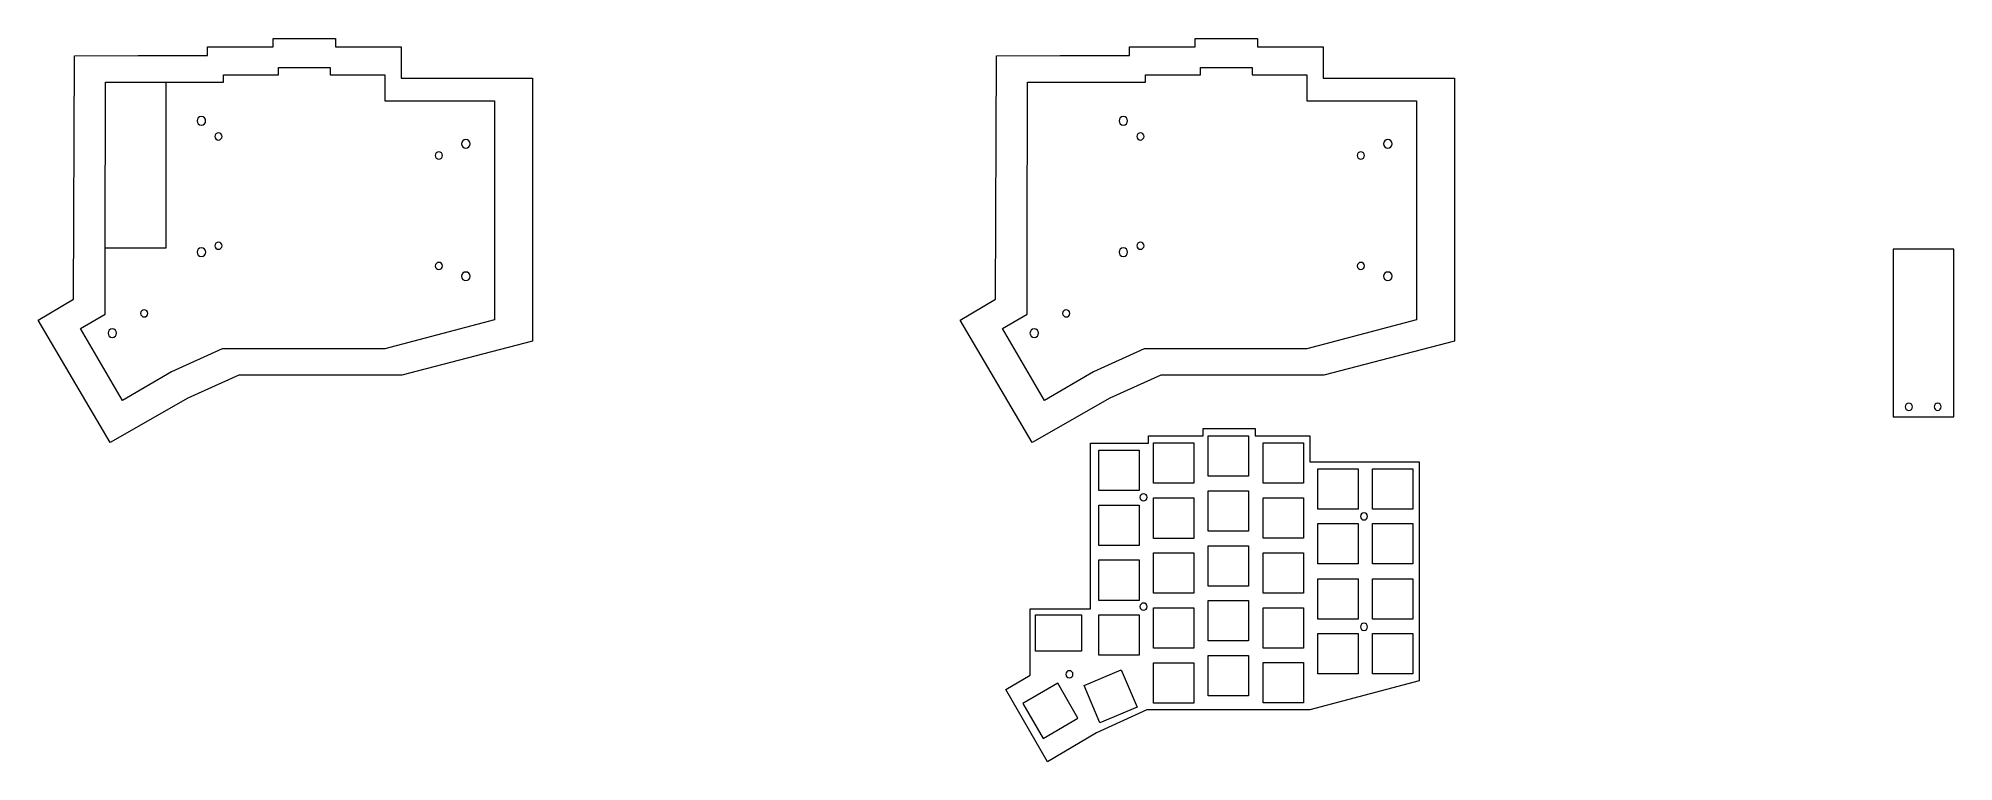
# Model space of a CAD drawing. Extents: x -334 to 331, y 46 to 297.
import ezdxf

# ---------------------------------------------------------------- set-up
doc = ezdxf.new("R2010")
doc.units = 0
doc.header["$MEASUREMENT"] = 0
for name, color, linetype, lineweight in [('Edge.Cuts 1', 7, 'BYLAYER', 5), ('Layer 1', 7, 'BYLAYER', 5), ('Layer 2', 7, 'BYLAYER', 5)]:
    doc.layers.add(name, color=color, linetype=linetype, lineweight=lineweight)

msp = doc.modelspace()

# ---------------------------------------------------------------- linework, layer by layer
at = {"layer": 'Edge.Cuts 1'}
for p, q in [((310.26, 223.71), (310.26, 165.48)), ((331.23, 223.71), (310.26, 223.71)), ((331.23, 165.48), (331.23, 223.71)), ((310.26, 165.48), (331.23, 165.48))]:
    msp.add_line(p, q, dxfattribs=at)
at = {"layer": 'Layer 1'}
for p, q in [((-274.8, 290.79), (-274.8, 293.78)), ((-274.8, 293.78), (-252, 293.78)), ((-252, 293.78), (-252, 296.78)), ((-252, 296.78), (-230.4, 296.78)), ((-230.4, 296.78), (-230.4, 293.78)), ((-230.4, 293.78), (-207.6, 293.78)), ((-207.6, 293.78), (-207.6, 282.98)), ((45.2, 290.79), (45.2, 293.78)), ((45.2, 293.78), (68, 293.78)), ((68, 293.78), (68, 296.78)), ((68, 296.78), (89.6, 296.78)), ((89.6, 296.78), (89.6, 293.78)), ((89.6, 293.78), (112.4, 293.78)), ((112.4, 293.78), (112.4, 282.98)), ((-321.33, 206.27), (-320.98, 290.66)), ((-320.98, 290.66), (-298.93, 290.78)), ((-298.93, 290.78), (-274.8, 290.79)), ((-250.23, 284.13), (-250.23, 286.63)), ((-250.23, 286.63), (-232.23, 286.63)), ((-232.23, 286.63), (-232.23, 284.12)), ((-1.33, 206.27), (-0.98, 290.66)), ((-0.98, 290.66), (21.07, 290.78)), ((21.07, 290.78), (45.2, 290.79)), ((69.77, 284.13), (69.77, 286.63)), ((69.77, 286.63), (87.77, 286.63)), ((87.77, 286.63), (87.77, 284.12)), ((-310.37, 224.17), (-310.18, 281.6)), ((-310.18, 281.6), (-289.33, 281.63)), ((-289.33, 281.63), (-269.23, 281.63)), ((-289.21, 224.13), (-289.22, 281.58)), ((-269.23, 281.63), (-269.23, 284.13)), ((-269.23, 284.13), (-250.23, 284.13)), ((-232.23, 284.12), (-213.23, 284.12)), ((-213.23, 284.12), (-213.23, 275.13)), ((-207.6, 282.98), (-162, 282.98)), ((-162, 282.98), (-162, 191.78)), ((9.63, 224.17), (9.82, 281.6)), ((9.82, 281.6), (30.67, 281.63)), ((30.67, 281.63), (50.77, 281.63)), ((50.77, 281.63), (50.77, 284.13)), ((50.77, 284.13), (69.77, 284.13)), ((87.77, 284.12), (106.77, 284.12)), ((106.77, 284.12), (106.77, 275.13)), ((112.4, 282.98), (158, 282.98)), ((158, 282.98), (158, 191.78)), ((-213.23, 275.13), (-175.23, 275.12)), ((-175.23, 275.12), (-175.23, 199.13)), ((106.77, 275.13), (144.77, 275.12)), ((144.77, 275.12), (144.77, 199.13)), ((-278.34, 268.73), (-278.46, 268.15)), ((-278.46, 268.15), (-278.34, 267.57)), ((-278.02, 269.21), (-278.34, 268.73)), ((-278.34, 267.57), (-278.02, 267.09)), ((-277.55, 269.53), (-278.02, 269.21)), ((-278.02, 267.09), (-277.55, 266.77)), ((-276.96, 269.65), (-277.55, 269.53)), ((-277.55, 266.77), (-276.96, 266.65)), ((-276.38, 269.53), (-276.96, 269.65)), ((-276.96, 266.65), (-276.38, 266.77)), ((-275.9, 269.21), (-276.38, 269.53)), ((-276.38, 266.77), (-275.9, 267.09)), ((-275.58, 268.73), (-275.9, 269.21)), ((-275.9, 267.09), (-275.58, 267.57)), ((-275.47, 268.15), (-275.58, 268.73)), ((-275.58, 267.57), (-275.47, 268.15)), ((-275.47, 268.15), (-275.47, 268.15)), ((41.66, 268.73), (41.54, 268.15)), ((41.54, 268.15), (41.66, 267.57)), ((41.98, 269.21), (41.66, 268.73)), ((41.66, 267.57), (41.98, 267.09)), ((42.45, 269.53), (41.98, 269.21)), ((41.98, 267.09), (42.45, 266.77)), ((43.04, 269.65), (42.45, 269.53)), ((42.45, 266.77), (43.04, 266.65)), ((43.62, 269.53), (43.04, 269.65)), ((43.04, 266.65), (43.62, 266.77)), ((44.1, 269.21), (43.62, 269.53)), ((43.62, 266.77), (44.1, 267.09)), ((44.42, 268.73), (44.1, 269.21)), ((44.1, 267.09), (44.42, 267.57)), ((44.53, 268.15), (44.42, 268.73)), ((44.42, 267.57), (44.53, 268.15)), ((44.53, 268.15), (44.53, 268.15)), ((-272.18, 263.25), (-272.28, 262.77)), ((-272.28, 262.77), (-272.18, 262.28)), ((-271.91, 263.65), (-272.18, 263.25)), ((-272.18, 262.28), (-271.91, 261.88)), ((-271.52, 263.92), (-271.91, 263.65)), ((-271.91, 261.88), (-271.52, 261.62)), ((-271.03, 264.02), (-271.52, 263.92)), ((-271.52, 261.62), (-271.03, 261.52)), ((-270.55, 263.92), (-271.03, 264.02)), ((-271.03, 261.52), (-270.55, 261.62)), ((-270.15, 263.65), (-270.55, 263.92)), ((-270.55, 261.62), (-270.15, 261.88)), ((-269.88, 263.25), (-270.15, 263.65)), ((-270.15, 261.88), (-269.88, 262.28)), ((-269.78, 262.77), (-269.88, 263.25)), ((-269.88, 262.28), (-269.78, 262.77)), ((-269.78, 262.77), (-269.78, 262.77)), ((-186.54, 260.8), (-186.66, 260.22)), ((-186.66, 260.22), (-186.54, 259.64)), ((-186.22, 261.28), (-186.54, 260.8)), ((-186.54, 259.64), (-186.22, 259.16)), ((-185.75, 261.6), (-186.22, 261.28)), ((-185.16, 261.72), (-185.75, 261.6)), ((-184.58, 261.6), (-185.16, 261.72)), ((-184.11, 261.28), (-184.58, 261.6)), ((-183.78, 260.8), (-184.11, 261.28)), ((-184.11, 259.16), (-183.78, 259.64)), ((-183.67, 260.22), (-183.78, 260.8)), ((-183.78, 259.64), (-183.67, 260.22)), ((-183.67, 260.22), (-183.67, 260.22)), ((47.82, 263.25), (47.72, 262.77)), ((47.72, 262.77), (47.82, 262.28)), ((48.09, 263.65), (47.82, 263.25)), ((47.82, 262.28), (48.09, 261.88)), ((48.48, 263.92), (48.09, 263.65)), ((48.09, 261.88), (48.48, 261.62)), ((48.97, 264.02), (48.48, 263.92)), ((48.48, 261.62), (48.97, 261.52)), ((49.45, 263.92), (48.97, 264.02)), ((48.97, 261.52), (49.45, 261.62)), ((49.85, 263.65), (49.45, 263.92)), ((49.45, 261.62), (49.85, 261.88)), ((50.12, 263.25), (49.85, 263.65)), ((49.85, 261.88), (50.12, 262.28)), ((50.22, 262.77), (50.12, 263.25)), ((50.12, 262.28), (50.22, 262.77)), ((50.22, 262.77), (50.22, 262.77)), ((133.46, 260.8), (133.34, 260.22)), ((133.34, 260.22), (133.46, 259.64)), ((133.78, 261.28), (133.46, 260.8)), ((133.46, 259.64), (133.78, 259.16)), ((134.25, 261.6), (133.78, 261.28)), ((134.84, 261.72), (134.25, 261.6)), ((135.42, 261.6), (134.84, 261.72)), ((135.89, 261.28), (135.42, 261.6)), ((136.22, 260.8), (135.89, 261.28)), ((135.89, 259.16), (136.22, 259.64)), ((136.33, 260.22), (136.22, 260.8)), ((136.22, 259.64), (136.33, 260.22)), ((136.33, 260.22), (136.33, 260.22)), ((-195.68, 256.64), (-195.78, 256.16)), ((-195.78, 256.16), (-195.68, 255.67)), ((-195.41, 257.04), (-195.68, 256.64)), ((-195.68, 255.67), (-195.41, 255.27)), ((-195.02, 257.31), (-195.41, 257.04)), ((-195.41, 255.27), (-195.02, 255.01)), ((-194.53, 257.41), (-195.02, 257.31)), ((-195.02, 255.01), (-194.53, 254.91)), ((-194.05, 257.31), (-194.53, 257.41)), ((-194.53, 254.91), (-194.05, 255.01)), ((-193.65, 257.04), (-194.05, 257.31)), ((-194.05, 255.01), (-193.65, 255.27)), ((-193.38, 256.64), (-193.65, 257.04)), ((-193.65, 255.27), (-193.38, 255.67)), ((-193.28, 256.16), (-193.38, 256.64)), ((-193.38, 255.67), (-193.28, 256.16)), ((-193.28, 256.16), (-193.28, 256.16)), ((-186.22, 259.16), (-185.75, 258.84)), ((-185.75, 258.84), (-185.16, 258.72)), ((-185.16, 258.72), (-184.58, 258.84)), ((-184.58, 258.84), (-184.11, 259.16)), ((124.32, 256.64), (124.22, 256.16)), ((124.22, 256.16), (124.32, 255.67)), ((124.59, 257.04), (124.32, 256.64)), ((124.32, 255.67), (124.59, 255.27)), ((124.98, 257.31), (124.59, 257.04)), ((124.59, 255.27), (124.98, 255.01)), ((125.47, 257.41), (124.98, 257.31)), ((124.98, 255.01), (125.47, 254.91)), ((125.95, 257.31), (125.47, 257.41)), ((125.47, 254.91), (125.95, 255.01)), ((126.35, 257.04), (125.95, 257.31)), ((125.95, 255.01), (126.35, 255.27)), ((126.62, 256.64), (126.35, 257.04)), ((126.35, 255.27), (126.62, 255.67)), ((126.72, 256.16), (126.62, 256.64)), ((126.62, 255.67), (126.72, 256.16)), ((126.72, 256.16), (126.72, 256.16)), ((133.78, 259.16), (134.25, 258.84)), ((134.25, 258.84), (134.84, 258.72)), ((134.84, 258.72), (135.42, 258.84)), ((135.42, 258.84), (135.89, 259.16)), ((-271.03, 226.1), (-271.52, 226.01)), ((-270.54, 226.01), (-271.03, 226.1)), ((48.97, 226.1), (48.48, 226.01)), ((49.46, 226.01), (48.97, 226.1)), ((-310.37, 201.13), (-310.37, 224.17)), ((-310.11, 224.13), (-289.21, 224.13)), ((-278.34, 223.24), (-278.46, 222.66)), ((-278.46, 222.66), (-278.34, 222.07)), ((-278.02, 223.72), (-278.34, 223.24)), ((-278.34, 222.07), (-278.02, 221.6)), ((-277.55, 224.04), (-278.02, 223.72)), ((-278.02, 221.6), (-277.55, 221.28)), ((-276.96, 224.16), (-277.55, 224.04)), ((-277.55, 221.28), (-276.96, 221.16)), ((-276.38, 224.04), (-276.96, 224.16)), ((-276.96, 221.16), (-276.38, 221.28)), ((-275.9, 223.72), (-276.38, 224.04)), ((-276.38, 221.28), (-275.9, 221.6)), ((-275.58, 223.24), (-275.9, 223.72)), ((-275.9, 221.6), (-275.58, 222.07)), ((-275.46, 222.66), (-275.58, 223.24)), ((-275.58, 222.07), (-275.46, 222.66)), ((-275.46, 222.66), (-275.46, 222.66)), ((-272.18, 225.34), (-272.28, 224.85)), ((-272.28, 224.85), (-272.18, 224.37)), ((-271.91, 225.74), (-272.18, 225.34)), ((-272.18, 224.37), (-271.91, 223.97)), ((-271.52, 226.01), (-271.91, 225.74)), ((-271.91, 223.97), (-271.52, 223.7)), ((-271.52, 223.7), (-271.03, 223.61)), ((-271.03, 223.61), (-270.54, 223.7)), ((-270.15, 225.74), (-270.54, 226.01)), ((-270.54, 223.7), (-270.15, 223.97)), ((-269.88, 225.34), (-270.15, 225.74)), ((-270.15, 223.97), (-269.88, 224.37)), ((-269.78, 224.85), (-269.88, 225.34)), ((-269.88, 224.37), (-269.78, 224.85)), ((-269.78, 224.85), (-269.78, 224.85)), ((9.63, 201.13), (9.63, 224.17)), ((41.66, 223.24), (41.54, 222.66)), ((41.54, 222.66), (41.66, 222.07)), ((41.98, 223.72), (41.66, 223.24)), ((41.66, 222.07), (41.98, 221.6)), ((42.45, 224.04), (41.98, 223.72)), ((41.98, 221.6), (42.45, 221.28)), ((43.04, 224.16), (42.45, 224.04)), ((42.45, 221.28), (43.04, 221.16)), ((43.62, 224.04), (43.04, 224.16)), ((43.04, 221.16), (43.62, 221.28)), ((44.1, 223.72), (43.62, 224.04)), ((43.62, 221.28), (44.1, 221.6)), ((44.42, 223.24), (44.1, 223.72)), ((44.1, 221.6), (44.42, 222.07)), ((44.54, 222.66), (44.42, 223.24)), ((44.42, 222.07), (44.54, 222.66)), ((44.54, 222.66), (44.54, 222.66)), ((47.82, 225.34), (47.72, 224.85)), ((47.72, 224.85), (47.82, 224.37)), ((48.09, 225.74), (47.82, 225.34)), ((47.82, 224.37), (48.09, 223.97)), ((48.48, 226.01), (48.09, 225.74)), ((48.09, 223.97), (48.48, 223.7)), ((48.48, 223.7), (48.97, 223.61)), ((48.97, 223.61), (49.46, 223.7)), ((49.85, 225.74), (49.46, 226.01)), ((49.46, 223.7), (49.85, 223.97)), ((50.12, 225.34), (49.85, 225.74)), ((49.85, 223.97), (50.12, 224.37)), ((50.22, 224.85), (50.12, 225.34)), ((50.12, 224.37), (50.22, 224.85)), ((50.22, 224.85), (50.22, 224.85)), ((-195.67, 218.33), (-195.77, 217.85)), ((-195.77, 217.85), (-195.67, 217.36)), ((-195.4, 218.73), (-195.67, 218.33)), ((-195.67, 217.36), (-195.4, 216.96)), ((-195.01, 219), (-195.4, 218.73)), ((-195.4, 216.96), (-195.01, 216.7)), ((-194.52, 219.09), (-195.01, 219)), ((-195.01, 216.7), (-194.52, 216.6)), ((-194.03, 219), (-194.52, 219.09)), ((-194.52, 216.6), (-194.03, 216.7)), ((-193.64, 218.73), (-194.03, 219)), ((-194.03, 216.7), (-193.64, 216.96)), ((-193.37, 218.33), (-193.64, 218.73)), ((-193.64, 216.96), (-193.37, 217.36)), ((-193.27, 217.85), (-193.37, 218.33)), ((-193.37, 217.36), (-193.27, 217.85)), ((-193.27, 217.85), (-193.27, 217.85)), ((-186.53, 214.83), (-186.65, 214.25)), ((-186.65, 214.25), (-186.53, 213.66)), ((-186.21, 215.31), (-186.53, 214.83)), ((-186.53, 213.66), (-186.21, 213.19)), ((-185.73, 215.63), (-186.21, 215.31)), ((-186.21, 213.19), (-185.73, 212.87)), ((-185.15, 215.74), (-185.73, 215.63)), ((-185.73, 212.87), (-185.15, 212.75)), ((-184.57, 215.63), (-185.15, 215.74)), ((-185.15, 212.75), (-184.57, 212.87)), ((-184.09, 215.31), (-184.57, 215.63)), ((-184.57, 212.87), (-184.09, 213.19)), ((-183.77, 214.83), (-184.09, 215.31)), ((-184.09, 213.19), (-183.77, 213.66)), ((-183.65, 214.25), (-183.77, 214.83)), ((-183.77, 213.66), (-183.65, 214.25)), ((-183.65, 214.25), (-183.65, 214.25)), ((124.33, 218.33), (124.23, 217.85)), ((124.23, 217.85), (124.33, 217.36)), ((124.6, 218.73), (124.33, 218.33)), ((124.33, 217.36), (124.6, 216.96)), ((124.99, 219), (124.6, 218.73)), ((124.6, 216.96), (124.99, 216.7)), ((125.48, 219.09), (124.99, 219)), ((124.99, 216.7), (125.48, 216.6)), ((125.97, 219), (125.48, 219.09)), ((125.48, 216.6), (125.97, 216.7)), ((126.36, 218.73), (125.97, 219)), ((125.97, 216.7), (126.36, 216.96)), ((126.63, 218.33), (126.36, 218.73)), ((126.36, 216.96), (126.63, 217.36)), ((126.73, 217.85), (126.63, 218.33)), ((126.63, 217.36), (126.73, 217.85)), ((126.73, 217.85), (126.73, 217.85)), ((133.47, 214.83), (133.35, 214.25)), ((133.35, 214.25), (133.47, 213.66)), ((133.79, 215.31), (133.47, 214.83)), ((133.47, 213.66), (133.79, 213.19)), ((134.27, 215.63), (133.79, 215.31)), ((133.79, 213.19), (134.27, 212.87)), ((134.85, 215.74), (134.27, 215.63)), ((134.27, 212.87), (134.85, 212.75)), ((135.43, 215.63), (134.85, 215.74)), ((134.85, 212.75), (135.43, 212.87)), ((135.91, 215.31), (135.43, 215.63)), ((135.43, 212.87), (135.91, 213.19)), ((136.23, 214.83), (135.91, 215.31)), ((135.91, 213.19), (136.23, 213.66)), ((136.35, 214.25), (136.23, 214.83)), ((136.23, 213.66), (136.35, 214.25)), ((136.35, 214.25), (136.35, 214.25)), ((-333.55, 198.99), (-321.33, 206.27)), ((-13.55, 198.99), (-1.33, 206.27)), ((-318.87, 196.13), (-310.37, 201.13)), ((-297.93, 201.88), (-298.03, 201.39)), ((-298.03, 201.39), (-297.93, 200.91)), ((-297.66, 202.28), (-297.93, 201.88)), ((-297.93, 200.91), (-297.66, 200.51)), ((-297.26, 202.54), (-297.66, 202.28)), ((-297.66, 200.51), (-297.26, 200.24)), ((-296.78, 202.64), (-297.26, 202.54)), ((-297.26, 200.24), (-296.78, 200.14)), ((-296.29, 202.54), (-296.78, 202.64)), ((-296.78, 200.14), (-296.29, 200.24)), ((-295.9, 202.28), (-296.29, 202.54)), ((-296.29, 200.24), (-295.9, 200.51)), ((-295.63, 201.88), (-295.9, 202.28)), ((-295.9, 200.51), (-295.63, 200.91)), ((-295.53, 201.39), (-295.63, 201.88)), ((-295.63, 200.91), (-295.53, 201.39)), ((-295.53, 201.39), (-295.53, 201.39)), ((1.13, 196.13), (9.63, 201.13)), ((22.07, 201.88), (21.97, 201.39)), ((21.97, 201.39), (22.07, 200.91)), ((22.34, 202.28), (22.07, 201.88)), ((22.07, 200.91), (22.34, 200.51)), ((22.74, 202.54), (22.34, 202.28)), ((22.34, 200.51), (22.74, 200.24)), ((23.22, 202.64), (22.74, 202.54)), ((22.74, 200.24), (23.22, 200.14)), ((23.71, 202.54), (23.22, 202.64)), ((23.22, 200.14), (23.71, 200.24)), ((24.1, 202.28), (23.71, 202.54)), ((23.71, 200.24), (24.1, 200.51)), ((24.37, 201.88), (24.1, 202.28)), ((24.1, 200.51), (24.37, 200.91)), ((24.47, 201.39), (24.37, 201.88)), ((24.37, 200.91), (24.47, 201.39)), ((24.47, 201.39), (24.47, 201.39)), ((-308.63, 156.64), (-333.55, 198.99)), ((-304.37, 171.13), (-318.87, 196.13)), ((-309.24, 195.09), (-309.36, 194.5)), ((-309.36, 194.5), (-309.24, 193.92)), ((-308.92, 195.56), (-309.24, 195.09)), ((-309.24, 193.92), (-308.92, 193.44)), ((-308.44, 195.88), (-308.92, 195.56)), ((-308.92, 193.44), (-308.44, 193.12)), ((-307.86, 196), (-308.44, 195.88)), ((-308.44, 193.12), (-307.86, 193.01)), ((-307.28, 195.88), (-307.86, 196)), ((-307.86, 193.01), (-307.28, 193.12)), ((-306.8, 195.56), (-307.28, 195.88)), ((-307.28, 193.12), (-306.8, 193.44)), ((-306.48, 195.09), (-306.8, 195.56)), ((-306.8, 193.44), (-306.48, 193.92)), ((-306.36, 194.5), (-306.48, 195.09)), ((-306.48, 193.92), (-306.36, 194.5)), ((-306.36, 194.5), (-306.36, 194.5)), ((-175.23, 199.13), (-213.23, 189.13)), ((11.37, 156.64), (-13.55, 198.99)), ((15.63, 171.13), (1.13, 196.13)), ((10.76, 195.09), (10.64, 194.5)), ((10.64, 194.5), (10.76, 193.92)), ((11.08, 195.56), (10.76, 195.09)), ((10.76, 193.92), (11.08, 193.44)), ((11.56, 195.88), (11.08, 195.56)), ((11.08, 193.44), (11.56, 193.12)), ((12.14, 196), (11.56, 195.88)), ((11.56, 193.12), (12.14, 193.01)), ((12.72, 195.88), (12.14, 196)), ((12.14, 193.01), (12.72, 193.12)), ((13.2, 195.56), (12.72, 195.88)), ((12.72, 193.12), (13.2, 193.44)), ((13.52, 195.09), (13.2, 195.56)), ((13.2, 193.44), (13.52, 193.92)), ((13.64, 194.5), (13.52, 195.09)), ((13.52, 193.92), (13.64, 194.5)), ((13.64, 194.5), (13.64, 194.5)), ((144.77, 199.13), (106.77, 189.13)), ((-269.73, 189.13), (-287.37, 181.13)), ((-213.23, 189.13), (-269.73, 189.13)), ((-162, 191.78), (-207.41, 179.97)), ((50.27, 189.13), (32.63, 181.13)), ((106.77, 189.13), (50.27, 189.13)), ((158, 191.78), (112.59, 179.97)), ((-287.37, 181.13), (-304.37, 171.13)), ((-263.91, 179.97), (-281.6, 171.97)), ((-207.41, 179.97), (-263.91, 179.97)), ((32.63, 181.13), (15.63, 171.13)), ((56.09, 179.97), (38.4, 171.97)), ((112.59, 179.97), (56.09, 179.97)), ((-281.6, 171.97), (-308.63, 156.64)), ((38.4, 171.97), (11.37, 156.64)), ((314.52, 169.48), (314.42, 168.99)), ((314.42, 168.99), (314.52, 168.5)), ((314.78, 169.87), (314.52, 169.48)), ((314.52, 168.5), (314.78, 168.11)), ((315.18, 170.14), (314.78, 169.87)), ((314.78, 168.11), (315.18, 167.84)), ((315.67, 170.24), (315.18, 170.14)), ((315.18, 167.84), (315.67, 167.74)), ((316.15, 170.14), (315.67, 170.24)), ((315.67, 167.74), (316.15, 167.84)), ((316.55, 169.87), (316.15, 170.14)), ((316.15, 167.84), (316.55, 168.11)), ((316.82, 169.48), (316.55, 169.87)), ((316.55, 168.11), (316.82, 168.5)), ((316.91, 168.99), (316.82, 169.48)), ((316.82, 168.5), (316.91, 168.99)), ((316.91, 168.99), (316.91, 168.99)), ((324.52, 169.49), (324.42, 169.01)), ((324.42, 169.01), (324.52, 168.52)), ((324.78, 169.89), (324.52, 169.49)), ((324.52, 168.52), (324.78, 168.12)), ((325.18, 170.16), (324.78, 169.89)), ((324.78, 168.12), (325.18, 167.86)), ((325.67, 170.26), (325.18, 170.16)), ((325.18, 167.86), (325.67, 167.76)), ((326.15, 170.16), (325.67, 170.26)), ((325.67, 167.76), (326.15, 167.86)), ((326.55, 169.89), (326.15, 170.16)), ((326.15, 167.86), (326.55, 168.12)), ((326.82, 169.49), (326.55, 169.89)), ((326.55, 168.12), (326.82, 168.52)), ((326.91, 169.01), (326.82, 169.49)), ((326.82, 168.52), (326.91, 169.01)), ((326.91, 169.01), (326.91, 169.01)), ((70.75, 158.92), (70.75, 161.42)), ((70.75, 161.42), (88.75, 161.42)), ((88.75, 161.42), (88.75, 158.92)), ((31.65, 156.42), (51.75, 156.42)), ((31.65, 98.97), (31.65, 156.42)), ((34.53, 153.97), (48.52, 153.97)), ((34.53, 139.97), (34.53, 153.97)), ((48.52, 153.97), (48.52, 139.97)), ((51.75, 156.42), (51.75, 158.92)), ((51.75, 158.92), (70.75, 158.92)), ((53.53, 156.47), (67.52, 156.47)), ((53.53, 142.47), (53.53, 156.47)), ((67.52, 156.47), (67.52, 142.47)), ((72.52, 158.96), (86.52, 158.96)), ((72.52, 144.96), (72.52, 158.96)), ((86.52, 158.96), (86.52, 144.96)), ((88.75, 158.92), (107.75, 158.92)), ((91.52, 156.47), (105.52, 156.47)), ((91.52, 142.47), (91.52, 156.47)), ((105.52, 156.47), (105.52, 142.47)), ((107.75, 158.92), (107.75, 149.92)), ((107.75, 149.92), (145.75, 149.92)), ((110.53, 147.47), (124.53, 147.47)), ((110.53, 133.47), (110.53, 147.47)), ((124.53, 147.47), (124.53, 133.47)), ((129.52, 147.47), (143.52, 147.47)), ((129.52, 133.47), (129.52, 147.47)), ((143.52, 147.47), (143.52, 133.47)), ((145.75, 149.92), (145.75, 73.92)), ((48.52, 139.97), (34.53, 139.97)), ((67.52, 142.47), (53.53, 142.47)), ((86.52, 144.96), (72.52, 144.96)), ((72.52, 139.87), (86.52, 139.87)), ((72.52, 125.87), (72.52, 139.87)), ((86.52, 139.87), (86.52, 125.87)), ((105.52, 142.47), (91.52, 142.47)), ((34.53, 134.87), (48.52, 134.87)), ((34.53, 120.87), (34.53, 134.87)), ((48.52, 134.87), (48.52, 120.87)), ((48.91, 138.09), (48.81, 137.6)), ((48.81, 137.6), (48.91, 137.12)), ((49.17, 138.49), (48.91, 138.09)), ((48.91, 137.12), (49.17, 136.72)), ((49.57, 138.75), (49.17, 138.49)), ((49.17, 136.72), (49.57, 136.45)), ((50.06, 138.85), (49.57, 138.75)), ((49.57, 136.45), (50.06, 136.35)), ((50.54, 138.75), (50.06, 138.85)), ((50.06, 136.35), (50.54, 136.45)), ((50.94, 138.49), (50.54, 138.75)), ((50.54, 136.45), (50.94, 136.72)), ((51.21, 138.09), (50.94, 138.49)), ((50.94, 136.72), (51.21, 137.12)), ((51.3, 137.6), (51.21, 138.09)), ((51.21, 137.12), (51.3, 137.6)), ((51.3, 137.6), (51.3, 137.6)), ((53.53, 137.37), (67.52, 137.37)), ((53.53, 123.37), (53.53, 137.37)), ((67.52, 137.37), (67.52, 123.37)), ((91.52, 137.47), (105.52, 137.47)), ((91.52, 123.47), (91.52, 137.47)), ((105.52, 137.47), (105.52, 123.47)), ((124.53, 133.47), (110.53, 133.47)), ((143.52, 133.47), (129.52, 133.47)), ((110.52, 128.57), (124.52, 128.57)), ((110.52, 114.57), (110.52, 128.57)), ((124.52, 128.57), (124.52, 114.57)), ((125.41, 131.48), (125.31, 130.99)), ((125.31, 130.99), (125.41, 130.51)), ((125.67, 131.88), (125.41, 131.48)), ((125.41, 130.51), (125.67, 130.11)), ((126.07, 132.14), (125.67, 131.88)), ((125.67, 130.11), (126.07, 129.84)), ((126.56, 132.24), (126.07, 132.14)), ((126.07, 129.84), (126.56, 129.74)), ((127.04, 132.14), (126.56, 132.24)), ((126.56, 129.74), (127.04, 129.84)), ((127.44, 131.88), (127.04, 132.14)), ((127.04, 129.84), (127.44, 130.11)), ((127.71, 131.48), (127.44, 131.88)), ((127.44, 130.11), (127.71, 130.51)), ((127.8, 130.99), (127.71, 131.48)), ((127.71, 130.51), (127.8, 130.99)), ((127.8, 130.99), (127.8, 130.99)), ((129.52, 128.57), (143.52, 128.57)), ((129.52, 114.57), (129.52, 128.57)), ((143.52, 128.57), (143.52, 114.57)), ((48.52, 120.87), (34.53, 120.87)), ((67.52, 123.37), (53.53, 123.37)), ((86.52, 125.87), (72.52, 125.87)), ((72.52, 120.77), (86.52, 120.77)), ((72.52, 106.77), (72.52, 120.77)), ((86.52, 120.77), (86.52, 106.77)), ((105.52, 123.47), (91.52, 123.47)), ((34.53, 115.87), (48.52, 115.87)), ((34.53, 101.87), (34.53, 115.87)), ((48.52, 115.87), (48.52, 101.87)), ((53.52, 118.37), (67.52, 118.37)), ((53.52, 104.37), (53.52, 118.37)), ((67.52, 118.37), (67.52, 104.37)), ((91.52, 118.37), (105.52, 118.37)), ((91.52, 104.37), (91.52, 118.37)), ((105.52, 118.37), (105.52, 104.37)), ((124.52, 114.57), (110.52, 114.57)), ((143.52, 114.57), (129.52, 114.57)), ((86.52, 106.77), (72.52, 106.77)), ((110.52, 109.37), (124.52, 109.37)), ((110.52, 95.37), (110.52, 109.37)), ((124.52, 109.37), (124.52, 95.37)), ((129.52, 109.37), (143.52, 109.37)), ((129.52, 95.37), (129.52, 109.37)), ((143.52, 109.37), (143.52, 95.37)), ((48.52, 101.87), (34.53, 101.87)), ((48.91, 100.18), (48.81, 99.69)), ((49.17, 100.57), (48.91, 100.18)), ((49.57, 100.84), (49.17, 100.57)), ((50.06, 100.94), (49.57, 100.84)), ((50.54, 100.84), (50.06, 100.94)), ((50.94, 100.57), (50.54, 100.84)), ((51.21, 100.18), (50.94, 100.57)), ((51.31, 99.69), (51.21, 100.18)), ((67.52, 104.37), (53.52, 104.37)), ((72.52, 101.77), (86.52, 101.77)), ((72.52, 87.77), (72.52, 101.77)), ((86.52, 101.77), (86.52, 87.77)), ((105.52, 104.37), (91.52, 104.37)), ((10.75, 75.92), (10.75, 98.97)), ((10.75, 98.97), (31.65, 98.97)), ((12.52, 84.22), (12.56, 96.83)), ((12.56, 96.83), (28.54, 96.83)), ((28.54, 96.83), (28.54, 84.22)), ((34.53, 96.87), (48.52, 96.87)), ((34.53, 82.87), (34.53, 96.87)), ((48.52, 96.87), (48.52, 82.87)), ((48.81, 99.69), (48.91, 99.21)), ((48.91, 99.21), (49.17, 98.81)), ((49.17, 98.81), (49.57, 98.54)), ((49.57, 98.54), (50.06, 98.44)), ((50.06, 98.44), (50.54, 98.54)), ((50.54, 98.54), (50.94, 98.81)), ((50.94, 98.81), (51.21, 99.21)), ((51.21, 99.21), (51.31, 99.69)), ((51.31, 99.69), (51.31, 99.69)), ((53.52, 99.27), (67.52, 99.27)), ((53.52, 85.27), (53.52, 99.27)), ((67.52, 99.27), (67.52, 85.27)), ((91.52, 99.27), (105.52, 99.27)), ((91.52, 85.27), (91.52, 99.27)), ((105.52, 99.27), (105.52, 85.27)), ((124.52, 95.37), (110.52, 95.37)), ((125.41, 93.18), (125.31, 92.69)), ((125.67, 93.58), (125.41, 93.18)), ((126.07, 93.84), (125.67, 93.58)), ((126.56, 93.94), (126.07, 93.84)), ((127.04, 93.84), (126.56, 93.94)), ((127.44, 93.58), (127.04, 93.84)), ((127.71, 93.18), (127.44, 93.58)), ((127.8, 92.69), (127.71, 93.18)), ((143.52, 95.37), (129.52, 95.37)), ((86.52, 87.77), (72.52, 87.77)), ((110.52, 90.37), (124.52, 90.37)), ((110.52, 76.37), (110.52, 90.37)), ((124.52, 90.37), (124.52, 76.37)), ((125.31, 92.69), (125.41, 92.21)), ((125.41, 92.21), (125.67, 91.81)), ((125.67, 91.81), (126.07, 91.54)), ((126.07, 91.54), (126.56, 91.45)), ((126.56, 91.45), (127.04, 91.54)), ((127.04, 91.54), (127.44, 91.81)), ((127.44, 91.81), (127.71, 92.21)), ((127.71, 92.21), (127.8, 92.69)), ((127.8, 92.69), (127.8, 92.69)), ((129.57, 90.37), (143.57, 90.37)), ((129.57, 76.37), (129.57, 90.37)), ((143.57, 90.37), (143.57, 76.37)), ((28.54, 84.22), (12.52, 84.22)), ((48.52, 82.87), (34.53, 82.87)), ((67.52, 85.27), (53.52, 85.27)), ((53.52, 80.17), (67.52, 80.17)), ((53.52, 66.17), (53.52, 80.17)), ((67.52, 80.17), (67.52, 66.17)), ((72.52, 82.77), (86.52, 82.77)), ((72.52, 68.77), (72.52, 82.77)), ((86.52, 82.77), (86.52, 68.77)), ((105.52, 85.27), (91.52, 85.27)), ((91.52, 80.27), (105.52, 80.27)), ((91.52, 66.27), (91.52, 80.27)), ((105.52, 80.27), (105.52, 66.27)), ((2.25, 70.92), (10.75, 75.92)), ((23.16, 76.72), (23.06, 76.23)), ((23.06, 76.23), (23.16, 75.74)), ((23.43, 77.11), (23.16, 76.72)), ((23.16, 75.74), (23.43, 75.35)), ((23.82, 77.38), (23.43, 77.11)), ((23.43, 75.35), (23.82, 75.08)), ((24.31, 77.48), (23.82, 77.38)), ((23.82, 75.08), (24.31, 74.98)), ((24.79, 77.38), (24.31, 77.48)), ((24.31, 74.98), (24.79, 75.08)), ((25.19, 77.11), (24.79, 77.38)), ((24.79, 75.08), (25.19, 75.35)), ((25.46, 76.72), (25.19, 77.11)), ((25.19, 75.35), (25.46, 75.74)), ((25.56, 76.23), (25.46, 76.72)), ((25.46, 75.74), (25.56, 76.23)), ((25.56, 76.23), (25.56, 76.23)), ((29.45, 72.28), (42.33, 77.75)), ((42.33, 77.75), (47.8, 64.86)), ((145.75, 73.92), (107.75, 63.92)), ((124.52, 76.37), (110.52, 76.37)), ((143.57, 76.37), (129.57, 76.37)), ((16.75, 45.92), (2.25, 70.92)), ((20.29, 73.12), (8.16, 66.12)), ((27.29, 61), (20.29, 73.12)), ((34.92, 59.39), (29.45, 72.28)), ((86.52, 68.77), (72.52, 68.77)), ((8.16, 66.12), (15.16, 54)), ((15.16, 54), (27.29, 61)), ((51.25, 63.92), (33.75, 55.92)), ((47.8, 64.86), (34.92, 59.39)), ((107.75, 63.92), (51.25, 63.92)), ((67.52, 66.17), (53.52, 66.17)), ((105.52, 66.27), (91.52, 66.27)), ((33.75, 55.92), (16.75, 45.92))]:
    msp.add_line(p, q, dxfattribs=at)
at = {"layer": 'Layer 2'}
for p, q in [((-278.34, 268.73), (-278.46, 268.15)), ((-278.46, 268.15), (-278.34, 267.57)), ((-278.02, 269.21), (-278.34, 268.73)), ((-278.34, 267.57), (-278.02, 267.09)), ((-277.55, 269.53), (-278.02, 269.21)), ((-278.02, 267.09), (-277.55, 266.77)), ((-276.96, 269.65), (-277.55, 269.53)), ((-277.55, 266.77), (-276.96, 266.65)), ((-276.38, 269.53), (-276.96, 269.65)), ((-276.96, 266.65), (-276.38, 266.77)), ((-275.9, 269.21), (-276.38, 269.53)), ((-276.38, 266.77), (-275.9, 267.09)), ((-275.58, 268.73), (-275.9, 269.21)), ((-275.9, 267.09), (-275.58, 267.57)), ((-275.47, 268.15), (-275.58, 268.73)), ((-275.58, 267.57), (-275.47, 268.15)), ((-275.47, 268.15), (-275.47, 268.15)), ((41.66, 268.73), (41.54, 268.15)), ((41.54, 268.15), (41.66, 267.57)), ((41.98, 269.21), (41.66, 268.73)), ((41.66, 267.57), (41.98, 267.09)), ((42.45, 269.53), (41.98, 269.21)), ((41.98, 267.09), (42.45, 266.77)), ((43.04, 269.65), (42.45, 269.53)), ((42.45, 266.77), (43.04, 266.65)), ((43.62, 269.53), (43.04, 269.65)), ((43.04, 266.65), (43.62, 266.77)), ((44.1, 269.21), (43.62, 269.53)), ((43.62, 266.77), (44.1, 267.09)), ((44.42, 268.73), (44.1, 269.21)), ((44.1, 267.09), (44.42, 267.57)), ((44.53, 268.15), (44.42, 268.73)), ((44.42, 267.57), (44.53, 268.15)), ((44.53, 268.15), (44.53, 268.15)), ((-272.18, 263.25), (-272.28, 262.77)), ((-272.28, 262.77), (-272.18, 262.28)), ((-271.91, 263.65), (-272.18, 263.25)), ((-272.18, 262.28), (-271.91, 261.88)), ((-271.52, 263.92), (-271.91, 263.65)), ((-271.91, 261.88), (-271.52, 261.62)), ((-271.03, 264.02), (-271.52, 263.92)), ((-271.52, 261.62), (-271.03, 261.52)), ((-270.55, 263.92), (-271.03, 264.02)), ((-271.03, 261.52), (-270.55, 261.62)), ((-270.15, 263.65), (-270.55, 263.92)), ((-270.55, 261.62), (-270.15, 261.88)), ((-269.88, 263.25), (-270.15, 263.65)), ((-270.15, 261.88), (-269.88, 262.28)), ((-269.78, 262.77), (-269.88, 263.25)), ((-269.88, 262.28), (-269.78, 262.77)), ((-269.78, 262.77), (-269.78, 262.77)), ((47.82, 263.25), (47.72, 262.77)), ((47.72, 262.77), (47.82, 262.28)), ((48.09, 263.65), (47.82, 263.25)), ((47.82, 262.28), (48.09, 261.88)), ((48.48, 263.92), (48.09, 263.65)), ((48.09, 261.88), (48.48, 261.62)), ((48.97, 264.02), (48.48, 263.92)), ((48.48, 261.62), (48.97, 261.52)), ((49.45, 263.92), (48.97, 264.02)), ((48.97, 261.52), (49.45, 261.62)), ((49.85, 263.65), (49.45, 263.92)), ((49.45, 261.62), (49.85, 261.88)), ((50.12, 263.25), (49.85, 263.65)), ((49.85, 261.88), (50.12, 262.28)), ((50.22, 262.77), (50.12, 263.25)), ((50.12, 262.28), (50.22, 262.77)), ((50.22, 262.77), (50.22, 262.77))]:
    msp.add_line(p, q, dxfattribs=at)

doc.saveas('drawing.dxf')
